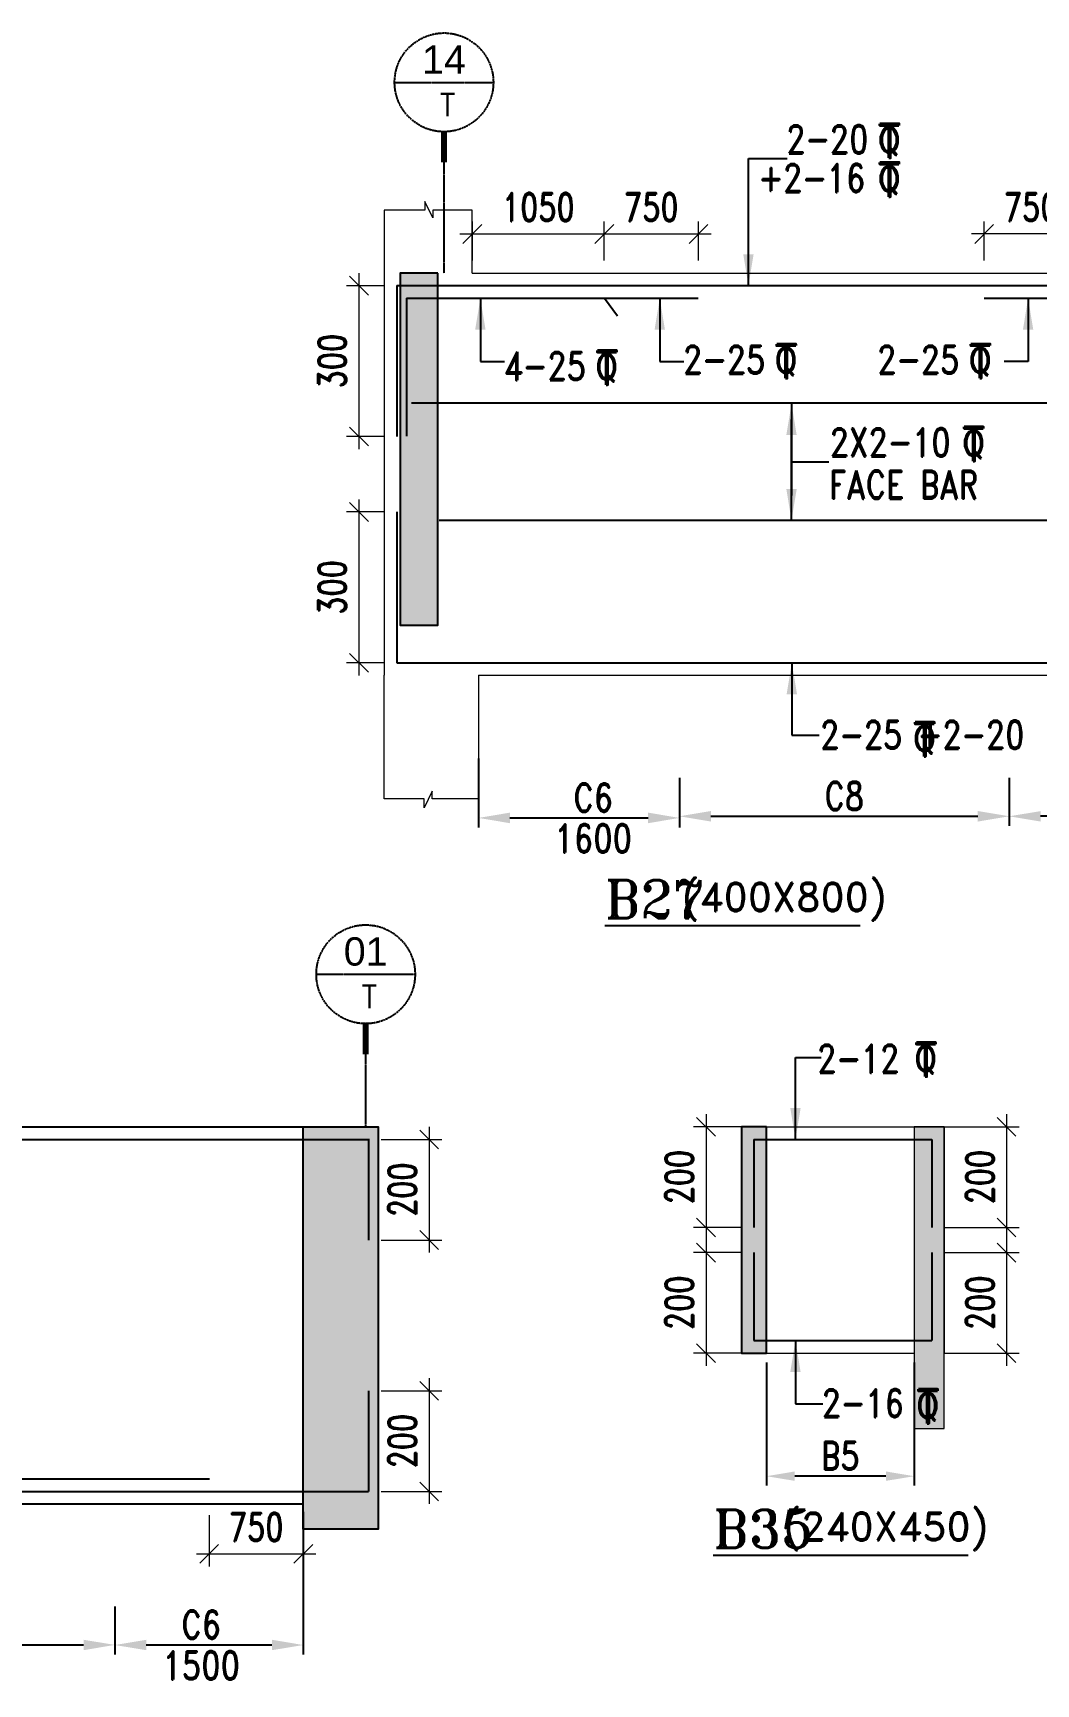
# Model space of a CAD drawing. Header units: millimetres. Extents: x 2061841 to 105821645, y -77612 to 48520811.
# Drawn here: x 2681706 to 2689691, y 15171 to 28305 of the extents above; entities that cross this region are included whole.
import ezdxf
from ezdxf.enums import TextEntityAlignment as Align

# ---------------------------------------------------------------- set-up
doc = ezdxf.new("R2010")
doc.units = ezdxf.units.MM
doc.header["$LTSCALE"] = 10
doc.header["$MEASUREMENT"] = 0
doc.linetypes.add('BASEMENT COLUMN SETTING OUT-PART 2_R4$0$CENTER', pattern=[2, 1.25, -0.25, 0.25, -0.25])
doc.linetypes.add('CENTER', pattern=[2, 1.25, -0.25, 0.25, -0.25])
for name, color, linetype in [('A-Grid-Tower', 8, 'CENTER'), ('BASEMENT COLUMN SETTING OUT-PART 2_R4$0$A-GRID-MAIN', 2, 'BASEMENT COLUMN SETTING OUT-PART 2_R4$0$CENTER'), ('BEAM', 4, 'Continuous'), ('BEAM HATCH', 252, 'Continuous'), ('BEAM STIRRUPS', 3, 'Continuous'), ('LEADER', 3, 'Continuous'), ('REIN', 1, 'Continuous'), ('SHEET', 7, 'Continuous'), ('VIN_BEAM', 4, 'Continuous')]:
    doc.layers.add(name, color=color, linetype=linetype)
doc.layers.add('TEXT', color=2, linetype='Continuous', lineweight=25)
doc.layers.add('VIN_SLAB DIMENSION', color=3, linetype='Continuous', lineweight=13)
doc.styles.add('200', font='romand.shx', dxfattribs={"width": 0.8, "height": 225})
doc.styles.add('BASEMENT COLUMN SETTING OUT-PART 2_R4$0$MAS-TXTL', font='arial.ttf', dxfattribs={"height": 200})
doc.styles.add('BASEMENT COLUMN SETTING OUT-PART 2_R4$0$MAS-TXTS', font='romans.shx', dxfattribs={"width": 0.8, "height": 180})
doc.styles.add('PK', font='romand.shx', dxfattribs={"width": 0.7, "height": 225})
doc.styles.add('PRP 100', font='romand.shx', dxfattribs={"width": 0.75})
doc.styles.add('RD', font='romand.shx', dxfattribs={"width": 0.9, "height": 225})
doc.styles.add('ROMAND', font='romand', dxfattribs={"height": 200})
doc.styles.add('RT', font='romant.shx', dxfattribs={"height": 250})
doc.dimstyles.new('dim', dxfattribs={"dimtxt": 225, "dimasz": 150, "dimexe": 100, "dimexo": 100, "dimgap": 100, "dimtad": 1, "dimdec": 0, "dimlfac": -1, "dimrnd": 5, "dimdsep": 46, "dimtxsty": 'PRP 100', "dimblk": 'OBLIQUE', "dimcen": 1.5, "dimdle": 100, "dimclrd": 3, "dimclre": 3, "dimclrt": 2, "dimadec": 0, "dimazin": 0, "dimtfac": 1, "dimtdec": 0, "dimtix": 1, "dimtmove": 0, "dimatfit": 3, "dimldrblk": 'OBLIQUE', "dimfxl": 200, "dimlwd": -1, "dimlwe": -1, "dimarcsym": 0})
doc.dimstyles.new('GR', dxfattribs={"dimtxt": 225, "dimasz": 100, "dimexe": 50, "dimexo": 50, "dimgap": 40, "dimtad": 1, "dimdec": 0, "dimzin": 0, "dimdsep": 46, "dimtxsty": 'RD', "dimblk1": 'OBLIQUE', "dimblk2": 'OBLIQUE', "dimsah": 1, "dimcen": 0, "dimdle": 100, "dimclrd": 3, "dimclre": 3, "dimclrt": 2, "dimadec": 0, "dimazin": 0, "dimtfac": 1, "dimtdec": 0, "dimtix": 1, "dimtmove": 0, "dimatfit": 3, "dimfxl": 1, "dimtolj": 1, "dimtzin": 0, "dimarcsym": 0})
doc.dimstyles.new('GR2', dxfattribs={"dimtxt": 225, "dimasz": 100, "dimexe": 75, "dimexo": 75, "dimgap": 50, "dimtad": 1, "dimdec": 0, "dimdsep": 46, "dimtxsty": '200', "dimblk1": 'OBLIQUE', "dimblk2": 'OBLIQUE', "dimsah": 1, "dimcen": 50, "dimdle": 75, "dimclrd": 3, "dimclre": 3, "dimclrt": 2, "dimadec": 0, "dimazin": 0, "dimtfac": 1, "dimtdec": 0, "dimtix": 1, "dimtmove": 0, "dimatfit": 3, "dimldrblk": 'OBLIQUE', "dimfxl": 1, "dimtolj": 1, "dimtzin": 0, "dimarcsym": 0})

# ---------------------------------------------------------------- blocks, each defined once
blk = doc.blocks.new('_Oblique')
at = {"color": 0, "linetype": 'ByBlock', "lineweight": -2}
blk.add_line((-0.5, -0.5), (0.5, 0.5), dxfattribs=at)
blk = doc.blocks.new('*D2223')
at = {"layer": 'Defpoints', "color": 0, "transparency": 16777216}
for p in [(2686254, 26707), (2685204, 26395, 0), (2686254, 26395, 0)]:
    blk.add_point(p, dxfattribs=at)
at = {"layer": 'VIN_SLAB DIMENSION', "color": 3, "transparency": 16777216}
for p, q in [((2685204, 26495), (2685204, 26807)), ((2686254, 26495), (2686254, 26807)), ((2685104, 26707), (2686354, 26707))]:
    blk.add_line(p, q, dxfattribs=at)
at = {"layer": 'VIN_SLAB DIMENSION', "color": 3, "transparency": 16777216, "xscale": 150, "yscale": 150, "zscale": 150, "rotation": 180}
blk.add_blockref('_Oblique', (2685204, 26707), dxfattribs=at)
at = {"layer": 'VIN_SLAB DIMENSION', "color": 3, "transparency": 16777216, "xscale": 150, "yscale": 150, "zscale": 150}
blk.add_blockref('_Oblique', (2686254, 26707), dxfattribs=at)
at = {"layer": 'VIN_SLAB DIMENSION', "color": 2, "transparency": 16777216, "insert": (2685729, 26920), "char_height": 225, "attachment_point": 5, "style": 'PRP 100'}
blk.add_mtext('1050', dxfattribs=at)
blk = doc.blocks.new('OBLIQUE')
blk = doc.blocks.new('A$C33BE299A')
at = {"layer": 'SHEET', "color": 4, "style": 'ROMAND'}
for s, height, p in [('T', 170, (-16.2, 0)), ('Q', 125, (-14.4, 26.9))]:
    blk.add_text(s, height=height, dxfattribs=at).set_placement(p)
blk = doc.blocks.new('*D2196')
at = {"layer": 'BEAM STIRRUPS', "color": 3, "lineweight": -2, "ltscale": 0.25, "transparency": 16777216}
for p, q in [((2687546, 17728), (2687546, 16749)), ((2688721, 17728), (2688721, 16749)), ((2688496, 16824), (2687771, 16824))]:
    blk.add_line(p, q, dxfattribs=at)
at = {"layer": 'BEAM STIRRUPS', "color": 3, "linetype": 'Continuous', "ltscale": 0.25, "transparency": 16777216}
for points in [[(2687771, 16862), (2687771, 16787), (2687546, 16824)], [(2688496, 16862), (2688496, 16787), (2688721, 16824)]]:
    blk.add_solid(points, dxfattribs=at)
at = {"layer": 'Defpoints', "color": 0, "linetype": 'Continuous', "ltscale": 0.25, "transparency": 16777216}
for p in [(2687546, 17803, 2), (2688721, 17803, 46), (2687546, 16824)]:
    blk.add_point(p, dxfattribs=at)
at = {"layer": 'BEAM STIRRUPS', "color": 2, "linetype": 'Continuous', "ltscale": 0.25, "transparency": 16777216, "insert": (2688133, 16987), "char_height": 225, "attachment_point": 5, "rotation": 360, "style": '200'}
blk.add_mtext('\\A1;B5', dxfattribs=at)
blk = doc.blocks.new('*D2046')
at = {"layer": 'Defpoints', "color": 0, "transparency": 16777216}
for p in [(2687004, 26707), (2686254, 26395), (2687004, 26395)]:
    blk.add_point(p, dxfattribs=at)
at = {"layer": 'VIN_SLAB DIMENSION', "color": 3, "transparency": 16777216}
for p, q in [((2686254, 26495), (2686254, 26807)), ((2687004, 26495), (2687004, 26807)), ((2686154, 26707), (2687104, 26707))]:
    blk.add_line(p, q, dxfattribs=at)
at = {"layer": 'VIN_SLAB DIMENSION', "color": 3, "transparency": 16777216, "xscale": 150, "yscale": 150, "zscale": 150, "rotation": 180}
blk.add_blockref('_Oblique', (2686254, 26707), dxfattribs=at)
at = {"layer": 'VIN_SLAB DIMENSION', "color": 3, "transparency": 16777216, "xscale": 150, "yscale": 150, "zscale": 150}
blk.add_blockref('_Oblique', (2687004, 26707), dxfattribs=at)
at = {"layer": 'VIN_SLAB DIMENSION', "color": 2, "transparency": 16777216, "insert": (2686629, 26920), "char_height": 225, "attachment_point": 5, "style": 'PRP 100'}
blk.add_mtext('750', dxfattribs=at)
blk = doc.blocks.new('*D2048')
at = {"layer": 'Defpoints', "color": 0, "transparency": 16777216}
for p in [(2689278, 26707), (2689278, 26395), (2690028, 26395)]:
    blk.add_point(p, dxfattribs=at)
at = {"layer": 'VIN_SLAB DIMENSION', "color": 3, "transparency": 16777216}
for p, q in [((2689278, 26495), (2689278, 26807)), ((2690028, 26495), (2690028, 26807)), ((2690128, 26707), (2689178, 26707))]:
    blk.add_line(p, q, dxfattribs=at)
at = {"layer": 'VIN_SLAB DIMENSION', "color": 3, "transparency": 16777216, "xscale": 150, "yscale": 150, "zscale": 150, "rotation": 180}
blk.add_blockref('_Oblique', (2689278, 26707), dxfattribs=at)
at = {"layer": 'VIN_SLAB DIMENSION', "color": 3, "transparency": 16777216, "xscale": 150, "yscale": 150, "zscale": 150}
blk.add_blockref('_Oblique', (2690028, 26707), dxfattribs=at)
at = {"layer": 'VIN_SLAB DIMENSION', "color": 2, "transparency": 16777216, "insert": (2689653, 26920), "char_height": 225, "attachment_point": 5, "style": 'PRP 100'}
blk.add_mtext('750', dxfattribs=at)
blk = doc.blocks.new('*D2049')
at = {"layer": 'BEAM', "color": 3, "lineweight": -2, "transparency": 16777216}
for p, q in [((2685253, 22535), (2685253, 21986)), ((2686853, 22380), (2686853, 21986)), ((2685503, 22061), (2686603, 22061))]:
    blk.add_line(p, q, dxfattribs=at)
at = {"layer": 'BEAM', "color": 3, "transparency": 16777216}
for points in [[(2685503, 22103), (2685503, 22019), (2685253, 22061)], [(2686603, 22103), (2686603, 22019), (2686853, 22061)]]:
    blk.add_solid(points, dxfattribs=at)
at = {"layer": 'Defpoints', "color": 0, "transparency": 16777216}
for p in [(2685253, 22610, 0), (2686853, 22455, 0), (2686853, 22061)]:
    blk.add_point(p, dxfattribs=at)
at = {"layer": 'BEAM', "color": 2, "transparency": 16777216, "char_height": 225, "attachment_point": 5, "style": '200'}
for s, insert in [('\\A1;C6', (2686166, 22223)), ('\\A1;1600', (2686166, 21898))]:
    blk.add_mtext(s, dxfattribs=dict(at, insert=insert))
blk = doc.blocks.new('*D2050')
at = {"layer": 'BEAM', "color": 3, "lineweight": -2, "transparency": 16777216}
for p, q in [((2691078, 22535), (2691078, 21999)), ((2689478, 22380), (2689478, 21999)), ((2690828, 22074), (2689728, 22074))]:
    blk.add_line(p, q, dxfattribs=at)
at = {"layer": 'BEAM', "color": 3, "transparency": 16777216}
for points in [[(2689728, 22115), (2689728, 22032), (2689478, 22074)], [(2690828, 22115), (2690828, 22032), (2691078, 22074)]]:
    blk.add_solid(points, dxfattribs=at)
at = {"layer": 'Defpoints', "color": 0, "transparency": 16777216}
for p in [(2691078, 22610, 0), (2689478, 22455, 0), (2689478, 22074)]:
    blk.add_point(p, dxfattribs=at)
at = {"layer": 'BEAM', "color": 2, "transparency": 16777216, "char_height": 225, "attachment_point": 5, "style": '200'}
for s, insert in [('\\A1;C6', (2690165, 22236)), ('\\A1;1600', (2690165, 21911))]:
    blk.add_mtext(s, dxfattribs=dict(at, insert=insert))
blk = doc.blocks.new('*D2051')
at = {"layer": 'BEAM', "color": 3, "lineweight": -2, "transparency": 16777216}
for p, q in [((2689478, 22380), (2689478, 21999)), ((2686853, 22305), (2686853, 21999)), ((2687103, 22074), (2689228, 22074))]:
    blk.add_line(p, q, dxfattribs=at)
at = {"layer": 'BEAM', "color": 3, "transparency": 16777216}
for points in [[(2687103, 22116), (2687103, 22032), (2686853, 22074)], [(2689228, 22116), (2689228, 22032), (2689478, 22074)]]:
    blk.add_solid(points, dxfattribs=at)
at = {"layer": 'Defpoints', "color": 0, "transparency": 16777216}
for p in [(2686853, 22380), (2689478, 22455, 14), (2689478, 22074)]:
    blk.add_point(p, dxfattribs=at)
at = {"layer": 'BEAM', "color": 2, "transparency": 16777216, "insert": (2688165, 22236), "char_height": 225, "attachment_point": 5, "style": '200'}
blk.add_mtext('\\A1;C8', dxfattribs=at)
blk = doc.blocks.new('*D2066')
at = {"layer": 'BEAM', "color": 3, "lineweight": -2, "transparency": 16777216}
for p, q in [((2683858, 16540), (2683858, 15406)), ((2682358, 15788), (2682358, 15406)), ((2683608, 15481), (2682608, 15481))]:
    blk.add_line(p, q, dxfattribs=at)
at = {"layer": 'BEAM', "color": 3, "transparency": 16777216}
for points in [[(2682608, 15523), (2682608, 15440), (2682358, 15481)], [(2683608, 15523), (2683608, 15440), (2683858, 15481)]]:
    blk.add_solid(points, dxfattribs=at)
at = {"layer": 'Defpoints', "color": 0, "transparency": 16777216}
for p in [(2683858, 16615, 0), (2682358, 15863, 0), (2682358, 15481)]:
    blk.add_point(p, dxfattribs=at)
at = {"layer": 'BEAM', "color": 2, "transparency": 16777216, "char_height": 225, "attachment_point": 5, "style": '200'}
for s, insert in [('\\A1;C6', (2683045, 15644)), ('\\A1;1500', (2683045, 15319))]:
    blk.add_mtext(s, dxfattribs=dict(at, insert=insert))
blk = doc.blocks.new('*D2067')
at = {"layer": 'BEAM', "color": 3, "lineweight": -2, "transparency": 16777216}
for p, q in [((2682358, 15788), (2682358, 15407)), ((2677105, 15713), (2677105, 15407)), ((2677355, 15482), (2682108, 15482))]:
    blk.add_line(p, q, dxfattribs=at)
at = {"layer": 'BEAM', "color": 3, "transparency": 16777216}
for points in [[(2677355, 15523), (2677355, 15440), (2677105, 15482)], [(2682108, 15523), (2682108, 15440), (2682358, 15482)]]:
    blk.add_solid(points, dxfattribs=at)
at = {"layer": 'Defpoints', "color": 0, "transparency": 16777216}
for p in [(2677105, 15788), (2682358, 15863, 14), (2682358, 15482)]:
    blk.add_point(p, dxfattribs=at)
at = {"layer": 'BEAM', "color": 2, "transparency": 16777216, "insert": (2679731, 15644), "char_height": 225, "attachment_point": 5, "style": '200'}
blk.add_mtext('\\A1;C7', dxfattribs=at)
blk = doc.blocks.new('*D2009')
at = {"layer": 'Defpoints', "color": 0, "transparency": 16777216}
for p in [(2683108, 16615), (2683858, 16615), (2683858, 16207)]:
    blk.add_point(p, dxfattribs=at)
at = {"layer": 'VIN_SLAB DIMENSION', "color": 3, "transparency": 16777216}
for p, q in [((2683108, 16515), (2683108, 16107)), ((2683858, 16515), (2683858, 16107)), ((2683008, 16207), (2683958, 16207))]:
    blk.add_line(p, q, dxfattribs=at)
at = {"layer": 'VIN_SLAB DIMENSION', "color": 3, "transparency": 16777216, "xscale": 150, "yscale": 150, "zscale": 150, "rotation": 180}
blk.add_blockref('_Oblique', (2683108, 16207), dxfattribs=at)
at = {"layer": 'VIN_SLAB DIMENSION', "color": 3, "transparency": 16777216, "xscale": 150, "yscale": 150, "zscale": 150}
blk.add_blockref('_Oblique', (2683858, 16207), dxfattribs=at)
at = {"layer": 'VIN_SLAB DIMENSION', "color": 2, "transparency": 16777216, "insert": (2683483, 16420), "char_height": 225, "attachment_point": 5, "style": 'PRP 100'}
blk.add_mtext('750', dxfattribs=at)
blk = doc.blocks.new('BASEMENT COLUMN SETTING OUT-PART 2_R4$0$GRID TARGET1')
blk.add_wipeout([(393, -655), (392, -641), (392, -628), (390, -614), (389, -600), (387, -587), (384, -573), (381, -560), (377, -547), (373, -534), (369, -521), (364, -508), (359, -495), (353, -483), (347, -471), (340, -459), (333, -447), (325, -435), (318, -424), (309, -413), (301, -403), (292, -392), (282, -382), (273, -373), (263, -363), (252, -354), (242, -346), (231, -337), (220, -330), (208, -322), (196, -315), (184, -308), (172, -302), (160, -296), (147, -291), (134, -286), (121, -282), (108, -278), (95, -274), (82, -271), (68, -268), (55, -266), (41, -265), (27, -263), (14, -263), (0, -262), (-14, -263), (-27, -263), (-41, -265), (-55, -266), (-68, -268), (-82, -271), (-95, -274), (-108, -278), (-121, -282), (-134, -286), (-147, -291), (-160, -296), (-172, -302), (-184, -308), (-196, -315), (-208, -322), (-220, -330), (-231, -337), (-242, -346), (-252, -354), (-263, -363), (-273, -373), (-282, -382), (-292, -392), (-301, -403), (-309, -413), (-318, -424), (-325, -435), (-333, -447), (-340, -459), (-347, -471), (-353, -483), (-359, -495), (-364, -508), (-369, -521), (-373, -534), (-377, -547), (-381, -560), (-384, -573), (-387, -587), (-389, -600), (-390, -614), (-392, -628), (-392, -641), (-393, -655), (-392, -669), (-392, -682), (-390, -696), (-389, -710), (-387, -723), (-384, -737), (-381, -750), (-377, -763), (-373, -776), (-369, -789), (-364, -802), (-359, -815), (-353, -827), (-347, -839), (-340, -851), (-333, -863), (-325, -875), (-318, -886), (-309, -897), (-301, -907), (-292, -918), (-282, -928), (-273, -937), (-263, -947), (-252, -956), (-242, -964), (-231, -973), (-220, -981), (-208, -988), (-196, -995), (-184, -1002), (-172, -1008), (-160, -1014), (-147, -1019), (-134, -1024), (-121, -1028), (-108, -1032), (-95, -1036), (-82, -1039), (-68, -1042), (-55, -1044), (-41, -1046), (-27, -1047), (-14, -1047), (0, -1048), (14, -1047), (27, -1047), (41, -1046), (55, -1044), (68, -1042), (82, -1039), (95, -1036), (108, -1032), (121, -1028), (134, -1024), (147, -1019), (160, -1014), (172, -1008), (184, -1002), (196, -995), (208, -988), (220, -981), (231, -973), (242, -964), (252, -956), (263, -947), (273, -937), (282, -928), (292, -918), (301, -907), (309, -897), (318, -886), (325, -875), (333, -863), (340, -851), (347, -839), (353, -827), (359, -815), (364, -802), (369, -789), (373, -776), (377, -763), (381, -750), (384, -737), (387, -723), (389, -710), (390, -696), (392, -682), (392, -669)])
blk.add_line((-393, -655), (393, -655))
at = {"const_width": 48.8}
blk.add_lwpolyline([(0, -1048), (0, -1292)], dxfattribs=at)
blk.add_circle((0, -655), 393)
for tag, height, style, p in [('AS', 225, 'BASEMENT COLUMN SETTING OUT-PART 2_R4$0$MAS-TXTL', (0, -586)), ('REF', 180, 'BASEMENT COLUMN SETTING OUT-PART 2_R4$0$MAS-TXTS', (29, -925))]:
    blk.add_attdef(tag, text='', height=height, dxfattribs=dict(style=style)).set_placement(p, align=Align.CENTER)
blk = doc.blocks.new('*D1410')
at = {"layer": 'Defpoints', "color": 0, "transparency": 16777216}
for p in [(2684602, 26295), (2684301, 25095), (2684602, 25095)]:
    blk.add_point(p, dxfattribs=at)
at = {"layer": 'VIN_SLAB DIMENSION', "color": 3, "transparency": 16777216}
for p, q in [((2684502, 26295), (2684201, 26295)), ((2684301, 26395), (2684301, 24995)), ((2684502, 25095), (2684201, 25095))]:
    blk.add_line(p, q, dxfattribs=at)
at = {"layer": 'VIN_SLAB DIMENSION', "color": 3, "transparency": 16777216, "xscale": 150, "yscale": 150, "zscale": 150}
for p, rotation in [((2684301, 26295), 90), ((2684301, 25095), 270)]:
    blk.add_blockref('_Oblique', p, dxfattribs=dict(at, rotation=rotation))
at = {"layer": 'VIN_SLAB DIMENSION', "color": 2, "transparency": 16777216, "insert": (2684088, 25695), "char_height": 225, "attachment_point": 5, "rotation": 90, "style": 'PRP 100'}
blk.add_mtext('300', dxfattribs=at)
blk = doc.blocks.new('*D1411')
at = {"layer": 'Defpoints', "color": 0, "transparency": 16777216}
for p in [(2684602, 24495), (2684301, 23295), (2684602, 23295)]:
    blk.add_point(p, dxfattribs=at)
at = {"layer": 'VIN_SLAB DIMENSION', "color": 3, "transparency": 16777216}
for p, q in [((2684301, 24595), (2684301, 23195)), ((2684502, 24495), (2684201, 24495)), ((2684502, 23295), (2684201, 23295))]:
    blk.add_line(p, q, dxfattribs=at)
at = {"layer": 'VIN_SLAB DIMENSION', "color": 3, "transparency": 16777216, "xscale": 150, "yscale": 150, "zscale": 150}
for p, rotation in [((2684301, 24495), 90), ((2684301, 23295), 270)]:
    blk.add_blockref('_Oblique', p, dxfattribs=dict(at, rotation=rotation))
at = {"layer": 'VIN_SLAB DIMENSION', "color": 2, "transparency": 16777216, "insert": (2684088, 23895), "char_height": 225, "attachment_point": 5, "rotation": 90, "style": 'PRP 100'}
blk.add_mtext('300', dxfattribs=at)
blk = doc.blocks.new('*D1432')
at = {"layer": 'Defpoints', "color": 0, "transparency": 16777216}
for p in [(2684378, 19503, 52), (2684378, 18703, 51), (2684860, 18703)]:
    blk.add_point(p, dxfattribs=at)
at = {"layer": 'VIN_SLAB DIMENSION', "color": 3, "transparency": 16777216}
for p, q in [((2684860, 19603), (2684860, 18603)), ((2684478, 19503), (2684960, 19503)), ((2684478, 18703), (2684960, 18703))]:
    blk.add_line(p, q, dxfattribs=at)
at = {"layer": 'VIN_SLAB DIMENSION', "color": 3, "transparency": 16777216, "xscale": 150, "yscale": 150, "zscale": 150}
for p, rotation in [((2684860, 19503), 90), ((2684860, 18703), 270)]:
    blk.add_blockref('_Oblique', p, dxfattribs=dict(at, rotation=rotation))
at = {"layer": 'VIN_SLAB DIMENSION', "color": 2, "transparency": 16777216, "insert": (2684647, 19103), "char_height": 225, "attachment_point": 5, "rotation": 90, "style": 'PRP 100'}
blk.add_mtext('200', dxfattribs=at)
blk = doc.blocks.new('*D1433')
at = {"layer": 'Defpoints', "color": 0, "transparency": 16777216}
for p in [(2684378, 17503, 52), (2684378, 16703, 51), (2684860, 16703)]:
    blk.add_point(p, dxfattribs=at)
at = {"layer": 'VIN_SLAB DIMENSION', "color": 3, "transparency": 16777216}
for p, q in [((2684860, 17603), (2684860, 16603)), ((2684478, 17503), (2684960, 17503)), ((2684478, 16703), (2684960, 16703))]:
    blk.add_line(p, q, dxfattribs=at)
at = {"layer": 'VIN_SLAB DIMENSION', "color": 3, "transparency": 16777216, "xscale": 150, "yscale": 150, "zscale": 150}
for p, rotation in [((2684860, 17503), 90), ((2684860, 16703), 270)]:
    blk.add_blockref('_Oblique', p, dxfattribs=dict(at, rotation=rotation))
at = {"layer": 'VIN_SLAB DIMENSION', "color": 2, "transparency": 16777216, "insert": (2684647, 17103), "char_height": 225, "attachment_point": 5, "rotation": 90, "style": 'PRP 100'}
blk.add_mtext('200', dxfattribs=at)
blk = doc.blocks.new('*D1434')
at = {"layer": 'Defpoints', "color": 0, "transparency": 16777216}
for p in [(2687446, 19603, 52), (2687064, 18803), (2687446, 18803, 51)]:
    blk.add_point(p, dxfattribs=at)
at = {"layer": 'VIN_SLAB DIMENSION', "color": 3, "transparency": 16777216}
for p, q in [((2687064, 19703), (2687064, 18703)), ((2687346, 19603), (2686964, 19603)), ((2687346, 18803), (2686964, 18803))]:
    blk.add_line(p, q, dxfattribs=at)
at = {"layer": 'VIN_SLAB DIMENSION', "color": 3, "transparency": 16777216, "xscale": 150, "yscale": 150, "zscale": 150}
for p, rotation in [((2687064, 19603), 90), ((2687064, 18803), 270)]:
    blk.add_blockref('_Oblique', p, dxfattribs=dict(at, rotation=rotation))
at = {"layer": 'VIN_SLAB DIMENSION', "color": 2, "transparency": 16777216, "insert": (2686851, 19203), "char_height": 225, "attachment_point": 5, "rotation": 90, "style": 'PRP 100'}
blk.add_mtext('200', dxfattribs=at)
blk = doc.blocks.new('*D1435')
at = {"layer": 'Defpoints', "color": 0, "transparency": 16777216}
for p in [(2687446, 18603, 52), (2687064, 17803), (2687446, 17803, 51)]:
    blk.add_point(p, dxfattribs=at)
at = {"layer": 'VIN_SLAB DIMENSION', "color": 3, "transparency": 16777216}
for p, q in [((2687064, 18703), (2687064, 17703)), ((2687346, 18603), (2686964, 18603)), ((2687346, 17803), (2686964, 17803))]:
    blk.add_line(p, q, dxfattribs=at)
at = {"layer": 'VIN_SLAB DIMENSION', "color": 3, "transparency": 16777216, "xscale": 150, "yscale": 150, "zscale": 150}
for p, rotation in [((2687064, 18603), 90), ((2687064, 17803), 270)]:
    blk.add_blockref('_Oblique', p, dxfattribs=dict(at, rotation=rotation))
at = {"layer": 'VIN_SLAB DIMENSION', "color": 2, "transparency": 16777216, "insert": (2686851, 18203), "char_height": 225, "attachment_point": 5, "rotation": 90, "style": 'PRP 100'}
blk.add_mtext('200', dxfattribs=at)
blk = doc.blocks.new('*D1436')
at = {"layer": 'Defpoints', "color": 0, "transparency": 16777216}
for p in [(2688861, 19603, 52), (2688861, 18803, 51), (2689457, 18803)]:
    blk.add_point(p, dxfattribs=at)
at = {"layer": 'VIN_SLAB DIMENSION', "color": 3, "transparency": 16777216}
for p, q in [((2689457, 19703), (2689457, 18703)), ((2688961, 19603), (2689557, 19603)), ((2688961, 18803), (2689557, 18803))]:
    blk.add_line(p, q, dxfattribs=at)
at = {"layer": 'VIN_SLAB DIMENSION', "color": 3, "transparency": 16777216, "xscale": 150, "yscale": 150, "zscale": 150}
for p, rotation in [((2689457, 19603), 90), ((2689457, 18803), 270)]:
    blk.add_blockref('_Oblique', p, dxfattribs=dict(at, rotation=rotation))
at = {"layer": 'VIN_SLAB DIMENSION', "color": 2, "transparency": 16777216, "insert": (2689245, 19203), "char_height": 225, "attachment_point": 5, "rotation": 90, "style": 'PRP 100'}
blk.add_mtext('200', dxfattribs=at)
blk = doc.blocks.new('*D1437')
at = {"layer": 'Defpoints', "color": 0, "transparency": 16777216}
for p in [(2688861, 18603, 52), (2688861, 17803, 51), (2689457, 17803)]:
    blk.add_point(p, dxfattribs=at)
at = {"layer": 'VIN_SLAB DIMENSION', "color": 3, "transparency": 16777216}
for p, q in [((2689457, 18703), (2689457, 17703)), ((2688961, 18603), (2689557, 18603)), ((2688961, 17803), (2689557, 17803))]:
    blk.add_line(p, q, dxfattribs=at)
at = {"layer": 'VIN_SLAB DIMENSION', "color": 3, "transparency": 16777216, "xscale": 150, "yscale": 150, "zscale": 150}
for p, rotation in [((2689457, 18603), 90), ((2689457, 17803), 270)]:
    blk.add_blockref('_Oblique', p, dxfattribs=dict(at, rotation=rotation))
at = {"layer": 'VIN_SLAB DIMENSION', "color": 2, "transparency": 16777216, "insert": (2689245, 18203), "char_height": 225, "attachment_point": 5, "rotation": 90, "style": 'PRP 100'}
blk.add_mtext('200', dxfattribs=at)

msp = doc.modelspace()

# ---------------------------------------------------------------- hatches: boundary and pattern name
at = {"layer": 'BEAM HATCH'}
for points in [[(2684928, 26395.4), (2684628, 26395.4), (2684628, 23595.4), (2684928, 23595.4)], [(2683857.8, 19603.1), (2684454.8, 19603.1), (2684454.8, 16403.1), (2683857.8, 16403.1)], [(2687545.8, 19603.1), (2687345.8, 19603.1), (2687345.8, 17803.1), (2687545.8, 17803.1)], [(2688720.8, 19603.1), (2688720.8, 17203.1), (2688960.8, 17203.1), (2688960.8, 19603.1)]]:
    msp.add_hatch(color=252, dxfattribs=at).paths.add_polyline_path(points)

# ---------------------------------------------------------------- linework, layer by layer
at = {"layer": 'A-Grid-Tower', "color": 6}
for p, q in [((2684978, 27275.8, 0), (2684978, 26395.4, 0)), ((2684354.7, 19603.1, 103.1), (2684354.7, 20180.4, 103.1))]:
    msp.add_line(p, q, dxfattribs=at)
at = {"layer": 'BEAM', "lineweight": 13}
for p, q in [((2684825.2, 26966, 0), (2684825.2, 26895.4, 0)), ((2684888.3, 26834.4, 0), (2684825.2, 26966, 0)), ((2684503, 26895.4, 0), (2684503, 26395.4, 0)), ((2684825.2, 26895.4, 0), (2684503, 26895.4, 51.6)), ((2684888.3, 26895.4, 0), (2684888.3, 26834.4, 0)), ((2685203.6, 26895.4, 378.4), (2684888.3, 26895.4, 0)), ((2685203.6, 26395.4, 0), (2685203.6, 26895.4, 0)), ((2684503, 26395.4, 51.6), (2684503, 23195.4, 0)), ((2685203.6, 26395.4, 0), (2691078, 26395.4, 0)), ((2684503, 22212.5, 0), (2684503, 23195.4, 0)), ((2685253, 23195.4, 51.6), (2691078, 23195.4, 0)), ((2685253, 23195.4, 51.6), (2685253, 22212.5, 51.6)), ((2684819.6, 22212.5, 0), (2684503, 22212.5, 51.6)), ((2684882.8, 22273.4, 0), (2684819.6, 22141.8, 0)), ((2684819.6, 22141.8, 0), (2684819.6, 22212.5, 0)), ((2684882.8, 22212.5, 0), (2684882.8, 22273.4, 0)), ((2685253, 22212.5, 474.3), (2684882.8, 22212.5, 0)), ((2687345.8, 19603.1, 103.1), (2687345.8, 17803.1, 103.1)), ((2687345.8, 19603.1, 103.1), (2688960.8, 19603.1, 103.1)), ((2688960.8, 19603.1, 103.1), (2688960.8, 17803.1, 103.1)), ((2687545.8, 17803.1, 103.1), (2688720.8, 17803.1, 103.1))]:
    msp.add_line(p, q, dxfattribs=at)
at = {"layer": 'BEAM'}
for p, q in [((2675004.8, 19603.1, 103.1), (2684454.8, 19603.1, 103.1)), ((2684454.8, 19603.1, 103.1), (2684454.8, 17203.1, 103.1)), ((2684454.8, 19503.1, 103.1), (2684454.8, 17303.1, 103.1)), ((2675404.8, 16603.1, 103.1), (2683857.8, 16603.1, 103.1))]:
    msp.add_line(p, q, dxfattribs=at)
at = {"layer": 'BEAM', "elevation": 103.1}
msp.add_lwpolyline([(2683857.8, 19603.1), (2684454.8, 19603.1), (2684454.8, 16403.1), (2683857.8, 16403.1)], close=True, dxfattribs=at)
at = {"layer": 'BEAM', "lineweight": 13, "elevation": 103.1}
msp.add_lwpolyline([(2688720.8, 19603.1), (2688720.8, 17203.1), (2688960.8, 17203.1), (2688960.8, 19603.1), (2688720.8, 19603.1), (2688720.8, 19603.1)], dxfattribs=at)
at = {"layer": 'LEADER', "color": 3}
msp.add_line((2687744.8, 24893.1, 51.6), (2688042.7, 24893.1, 51.6), dxfattribs=at)
at = {"layer": 'REIN'}
for p, q in [((2684602.2, 26295.4, 51.6), (2688392.8, 26295.4, 51.6)), ((2684602.2, 26295.4, 51.6), (2684602.2, 25095.4, 51.6)), ((2688392.8, 26295.4, 51.6), (2691798.1, 26295.4, 0)), ((2684680.6, 26195.4, 51.6), (2687001, 26195.4, 0)), ((2684680.6, 26195.4, 51.6), (2684680.6, 25098, 51.6)), ((2686256.1, 26195.4, 16.8), (2686358.9, 26055.1, 16.8)), ((2689278.6, 26195.4, 0), (2691674.1, 26195.4, 0)), ((2684718.2, 25362.1, 51.6), (2691727.3, 25362.1, 0)), ((2684602.2, 24495.4, 51.6), (2684602.2, 23295.4, 51.6)), ((2684939.4, 24428.7, 51.6), (2691770.1, 24428.7, 0)), ((2684602.2, 23295.4, 51.6), (2691798.1, 23295.4, 0)), ((2675104.8, 19503.1, 103.1), (2684384, 19503.1, 103.1)), ((2684377.5, 19503.1, 103.1), (2684377.5, 18703.1, 103.1)), ((2687445.8, 19503.1, 103.1), (2688860.8, 19503.1, 103.1)), ((2687445.8, 19503.1, 103.1), (2687445.8, 18803.1, 103.1)), ((2688860.8, 19503.1, 103.1), (2688860.8, 18803.1, 103.1)), ((2687445.8, 18603.1, 103.1), (2687445.8, 17903.1, 103.1)), ((2688860.8, 18603.1, 103.1), (2688860.8, 17903.1, 103.1)), ((2687445.8, 17903.1, 103.1), (2688860.8, 17903.1, 103.1)), ((2684377.5, 17503.1, 103.1), (2684377.5, 16703.1, 103.1)), ((2675104.8, 16703.1, 103.1), (2684377.5, 16703.1, 103.1)), ((2676334.1, 16803.1, 108.7), (2683112.3, 16803.1, 154.7))]:
    msp.add_line(p, q, dxfattribs=at)
at = {"layer": 'VIN_BEAM'}
for points, elevation in [([(2684928, 26395.4), (2684628, 26395.4), (2684628, 23595.4), (2684928, 23595.4)], 0), ([(2687545.8, 19603.1), (2687345.8, 19603.1), (2687345.8, 17803.1), (2687545.8, 17803.1)], 103.1)]:
    msp.add_lwpolyline(points, close=True, dxfattribs=dict(at, elevation=elevation))

# ---------------------------------------------------------------- block references
at = {"layer": 'TEXT', "color": 1, "xscale": 1.600000001490116, "yscale": 1.600000001490116, "zscale": 1.600000001490116}
for p in [(2688451.3, 27311.4, 243709.9), (2688451.3, 27003.1, 243709.9), (2686201.6, 25507.6, 243709.9), (2687629.7, 25559, 243709.9), (2689175.5, 25559, 243709.9), (2689123, 24900.2, 243709.9), (2688732.3, 22550.3, 243709.9)]:
    msp.add_blockref('A$C33BE299A', p, dxfattribs=at)
at = {"layer": 'TEXT', "color": 2, "xscale": 1.600000001490116, "yscale": 1.600000001490116, "zscale": 1.600000001490116}
for p in [(2688741.4, 20003.2, 243761.1), (2688758.4, 17243.7, 243761.1)]:
    msp.add_blockref('A$C33BE299A', p, dxfattribs=at)

# ---------------------------------------------------------------- texts
at = {"layer": 'TEXT', "color": 2, "style": 'PK', "width": 0.8}
for s, p in [('2-20', (2687702.1, 27347.3, 51.6)), ('+2-16', (2687483.8, 27039.1, 51.6)), ('4-25', (2685452.4, 25543.5, 51.6)), ('2-25', (2686880.5, 25594.9, 51.6)), ('2-25', (2688426.3, 25594.9, 51.6)), ('2X2-10', (2688048.7, 24936.8, 51.6)), ('FACE BAR', (2688042.7, 24600.7, 51.6)), ('2-12', (2687948.6, 20033.4, 102.9))]:
    msp.add_text(s, height=225, dxfattribs=at).set_placement(p)
for s, p in [('2-25 +2-20', (2687972.3, 22609.8, 51.6)), ('2-16', (2687983.8, 17292.6, 103.1))]:
    msp.add_text(s, height=225, rotation=0, dxfattribs=at).set_placement(p)
at = {"layer": 'TEXT', "color": 1, "style": 'RT'}
for s, p in [('%%UB27      ', (2687274.6, 21414.5, 51.6)), ('%%UB35      ', (2688136.4, 16405.3, 103.1))]:
    msp.add_text(s, height=300, dxfattribs=at).set_placement(p, align=Align.MIDDLE_CENTER)
at = {"layer": 'TEXT', "color": 2, "style": 'RD'}
for s, p in [('(400X800)', (2686875.9, 21320.4, 51.6)), ('(240X450)', (2687686, 16311.3, 103.1))]:
    msp.add_text(s, height=225, dxfattribs=at).set_placement(p)

# ---------------------------------------------------------------- dimensions: what is measured, and where the dimension line sits
at = {"layer": 'BEAM'}
dim = msp.add_linear_dim(base=(2686853, 22060.9, 51.6), p1=(2685253, 22610.1, 51.6), p2=(2686853, 22455.1, 51.6), text='C6\\X1600', dimstyle='GR2', override={"dimasz": 250, "dimtxsty": '200', "dimldrblk": 'OBLIQUE'}, dxfattribs=at)
dim.commit()
dim.dimension.update_dxf_attribs({"geometry": '*D2049', "text_midpoint": (2686165.7, 22060.9, 51.6), "dimtype": 160})
for base, p1, p2, text, picture, middle in [((2689478, 22073.6, 0), (2691078, 22610.4, 0), (2689478, 22455.1, 0), 'C6\\X1600', '*D2050', (2690165.2, 22073.6, 0)), ((2682357.8, 15481.3, 103.1), (2683857.8, 16614.9, 103.1), (2682357.8, 15862.7, 103.1), 'C6\\X1500', '*D2066', (2683045.1, 15481.3, 103.1))]:
    dim = msp.add_linear_dim(base=base, p1=p1, p2=p2, angle=180, text=text, dimstyle='GR2', override={"dimasz": 250, "dimtxsty": '200', "dimldrblk": 'OBLIQUE'}, dxfattribs=at)
    dim.commit()
    dim.dimension.update_dxf_attribs({"geometry": picture, "text_midpoint": middle, "dimtype": 160})
for base, p1, p2, text, picture, middle in [((2689478, 22074, 51.6), (2686853, 22380.1, 51.6), (2689478, 22455.1, 65.6), 'C8', '*D2051', (2688165.5, 22236.5, 51.6)), ((2682357.8, 15481.7, 103.2), (2677104.8, 15787.7, 103.2), (2682357.8, 15862.7, 117.2), 'C7', '*D2067', (2679731.3, 15644.2, 103.2))]:
    dim = msp.add_linear_dim(base=base, p1=p1, p2=p2, text=text, dimstyle='GR2', override={"dimasz": 250, "dimtxsty": '200', "dimldrblk": 'OBLIQUE'}, dxfattribs=at)
    dim.commit()
    dim.dimension.update_dxf_attribs({"geometry": picture, "text_midpoint": middle})
at = {"layer": 'BEAM STIRRUPS', "linetype": 'Continuous', "ltscale": 0.25}
dim = msp.add_linear_dim(base=(2687545.8, 16824.3, 103.1), p1=(2688720.8, 17803.1, 149.6), p2=(2687545.8, 17803.1, 104.8), angle=179.99996, text='B5', dimstyle='GR2', override={"dimasz": 225, "dimtxsty": '200', "dimfxl": 3, "dimarcsym": 2}, dxfattribs=at)
dim.commit()
dim.dimension.update_dxf_attribs({"geometry": '*D2196', "text_midpoint": (2688133.3, 16824.3, 103.1), "dimtype": 160})
at = {"layer": 'VIN_SLAB DIMENSION'}
dim = msp.add_linear_dim(base=(2686253.6, 26707.1, 0), p1=(2685203.6, 26395.4, 0), p2=(2686253.6, 26395.4, 0), dimstyle='dim', dxfattribs=at)
dim.commit()
dim.dimension.update_dxf_attribs({"geometry": '*D2223', "text_midpoint": (2685728.6, 26919.6, 0)})
for base, p1, p2, picture, middle in [((2687003.6, 26707.1), (2686253.6, 26395.4), (2687003.6, 26395.4), '*D2046', (2686628.6, 26919.6)), ((2683857.8, 16207.3, 103.1), (2683107.8, 16614.9, 103.1), (2683857.8, 16614.9, 103.1), '*D2009', (2683482.8, 16419.8, 103.1))]:
    dim = msp.add_linear_dim(base=base, p1=p1, p2=p2, dimstyle='dim', override={"dimtxsty": 'PRP 100', "dimldrblk": 'OBLIQUE'}, dxfattribs=at)
    dim.commit()
    dim.dimension.update_dxf_attribs({"geometry": picture, "text_midpoint": middle})
dim = msp.add_linear_dim(base=(2689278, 26707.1, 0), p1=(2690028, 26395.4, 0), p2=(2689278, 26395.4, 0), angle=180, dimstyle='dim', override={"dimtxsty": 'PRP 100', "dimldrblk": 'OBLIQUE'}, dxfattribs=at)
dim.commit()
dim.dimension.update_dxf_attribs({"geometry": '*D2048', "text_midpoint": (2689653, 26919.6, 0)})
for base, p1, p2, picture, middle in [((2684300.5, 25095.4, 51.6), (2684602.2, 26295.4, 51.6), (2684602.2, 25095.4, 51.6), '*D1410', (2684088, 25695.4, 51.6)), ((2684300.5, 23295.4, 51.6), (2684602.2, 24495.4, 51.6), (2684602.2, 23295.4, 51.6), '*D1411', (2684088, 23895.4, 51.6))]:
    dim = msp.add_linear_dim(base=base, p1=p1, p2=p2, angle=90, text='300', dimstyle='dim', override={"dimtxsty": 'PRP 100', "dimldrblk": 'OBLIQUE'}, dxfattribs=at)
    dim.commit()
    dim.dimension.update_dxf_attribs({"geometry": picture, "text_midpoint": middle})
for base, p1, p2, picture, middle in [((2687064, 18803.1, 103.1), (2687445.8, 19603.1, 154.7), (2687445.8, 18803.1, 154.3), '*D1434', (2686851.5, 19203.1, 103.1)), ((2689457.1, 18803.1, 103.1), (2688860.8, 19603.1, 154.7), (2688860.8, 18803.1, 154.3), '*D1436', (2689244.6, 19203.1, 103.1)), ((2684860, 18703.1, 103.1), (2684377.5, 19503.1, 154.7), (2684377.5, 18703.1, 154.3), '*D1432', (2684647.5, 19103.1, 103.1)), ((2687064, 17803.1, 103.1), (2687445.8, 18603.1, 154.7), (2687445.8, 17803.1, 154.3), '*D1435', (2686851.5, 18203.1, 103.1)), ((2689457.1, 17803.1, 103.1), (2688860.8, 18603.1, 154.7), (2688860.8, 17803.1, 154.3), '*D1437', (2689244.6, 18203.1, 103.1)), ((2684860, 16703.1, 103.1), (2684377.5, 17503.1, 154.7), (2684377.5, 16703.1, 154.3), '*D1433', (2684647.5, 17103.1, 103.1))]:
    dim = msp.add_linear_dim(base=base, p1=p1, p2=p2, angle=90, text='200', dimstyle='dim', dxfattribs=at)
    dim.commit()
    dim.dimension.update_dxf_attribs({"geometry": picture, "text_midpoint": middle})

# ---------------------------------------------------------------- leaders
at = {"layer": 'LEADER', "color": 3}
for points in [[(2687401.9, 26295.1, 51.6), (2687401.9, 27308.1, 51.6), (2687709.3, 27308.1, 51.6)], [(2685267.6, 26195.4, 51.6), (2685267.6, 25692.6, 51.6), (2685459.6, 25692.6, 51.6)], [(2686695.8, 26195.4, 51.6), (2686695.8, 25692.6, 51.6), (2686887.7, 25692.6, 51.6)], [(2689628.2, 26195.4, 51.6), (2689628.8, 25692.6, 51.6), (2689436.8, 25692.6, 51.6)], [(2687744.8, 25356.9, 51.6), (2687744.8, 24626.1, 51.6)], [(2687744.8, 24426.9, 51.6), (2687744.8, 25229.8, 51.6)], [(2687747.3, 23295.4, 51.6), (2687747.3, 22718.2, 51.6), (2687965.4, 22718.2, 51.6)], [(2687776.2, 19502.7, 103.1), (2687776.2, 20156, 103.1), (2687981.8, 20156, 103.1)], [(2687776.2, 17903.1, 103.1), (2687776.2, 17399.9, 103.1), (2687994.3, 17399.9, 103.1)]]:
    msp.add_leader(points, dimstyle='GR', override={"dimasz": 250}, dxfattribs=at)

# ---------------------------------------------------------------- next in the draw order: block references
at = {"layer": 'BASEMENT COLUMN SETTING OUT-PART 2_R4$0$A-GRID-MAIN', "color": 240, "true_color": 0xed1f24}
for p, values in [((2684978, 28567.6, 0), {'REF': 'T', 'AS': '14'}), ((2684354.7, 21472.2, 103.1), {'REF': 'T', 'AS': '01'})]:
    msp.add_blockref('BASEMENT COLUMN SETTING OUT-PART 2_R4$0$GRID TARGET1', p, dxfattribs=at).add_auto_attribs(values)

doc.saveas('drawing.dxf')
